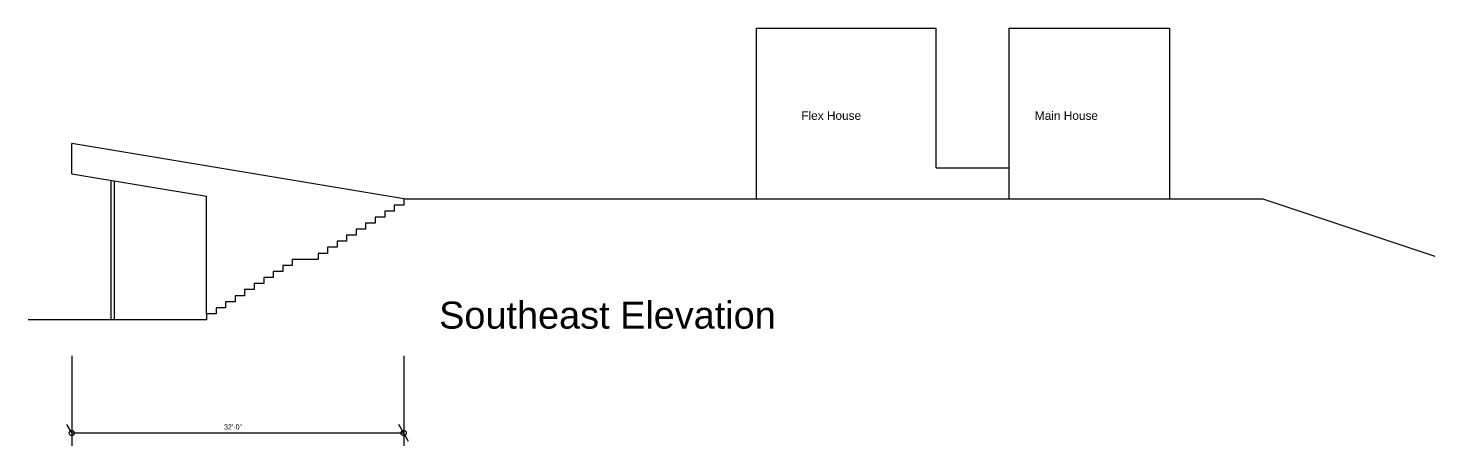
# Model space of a CAD drawing. Header units: inches. Extents: x -2 to 3443, y 0 to 2222.
# Drawn here: x 1815 to 3443, y 1738 to 2222 of the extents above; entities that cross this region are included whole.
import ezdxf

# ---------------------------------------------------------------- set-up
doc = ezdxf.new("R2010")
doc.units = ezdxf.units.IN
doc.header["$MEASUREMENT"] = 0
doc.layers.add('deck', color=253, linetype='Continuous')
doc.layers.add('dims', color=252, linetype='Continuous')
doc.styles.get("Standard").update_dxf_attribs({"font": 'arial.ttf'})

msp = doc.modelspace()

# ---------------------------------------------------------------- linework, layer by layer
for p, q in [((2657.8, 2024.2), (2657.8, 2222.2)), ((2657.8, 2222.2), (2865.8, 2222.2)), ((2865.8, 2060.2), (2865.8, 2222.2)), ((2949.8, 2222.2), (2949.8, 2024.2)), ((2949.8, 2222.2), (3135.8, 2222.2)), ((3135.8, 2222.2), (3135.8, 2024.2)), ((1865.8, 2053.4), (1865.8, 2088.5)), ((2249.8, 2024.2), (1865.8, 2088.5)), ((1865.8, 2053.4), (2021.8, 2027.4)), ((2865.8, 2060.2), (2949.8, 2060.2)), ((1911.2, 1884.2), (1911.2, 2045.8)), ((1915.2, 1884.2), (1915.2, 2045.2)), ((2021.8, 1891.2), (2021.8, 2027.4)), ((2249.8, 2024.2), (2249.8, 2017.2)), ((2249.8, 2024.2), (3243.6, 2024.2)), ((3243.6, 2024.2), (3442.8, 1957.8)), ((2227.8, 2003.2), (2216.8, 2003.2)), ((2216.8, 2003.2), (2216.8, 1996.2)), ((2238.8, 2010.2), (2227.8, 2010.2)), ((2227.8, 2010.2), (2227.8, 2003.2)), ((2249.8, 2017.2), (2238.8, 2017.2)), ((2238.8, 2017.2), (2238.8, 2010.2)), ((2205.8, 1989.2), (2194.8, 1989.2)), ((2194.8, 1989.2), (2194.8, 1982.2)), ((2216.8, 1996.2), (2205.8, 1996.2)), ((2205.8, 1996.2), (2205.8, 1989.2)), ((2183.8, 1975.2), (2172.8, 1975.2)), ((2172.8, 1975.2), (2172.8, 1968.2)), ((2194.8, 1982.2), (2183.8, 1982.2)), ((2183.8, 1982.2), (2183.8, 1975.2)), ((2150.8, 1954.2), (2120.8, 1954.2)), ((2120.8, 1954.2), (2120.8, 1947.2)), ((2161.8, 1961.2), (2150.8, 1961.2)), ((2150.8, 1961.2), (2150.8, 1954.2)), ((2172.8, 1968.2), (2161.8, 1968.2)), ((2161.8, 1968.2), (2161.8, 1961.2)), ((2109.8, 1940.2), (2098.8, 1940.2)), ((2098.8, 1940.2), (2098.8, 1933.2)), ((2120.8, 1947.2), (2109.8, 1947.2)), ((2109.8, 1947.2), (2109.8, 1940.2)), ((2087.8, 1926.2), (2076.8, 1926.2)), ((2076.8, 1926.2), (2076.8, 1919.2)), ((2098.8, 1933.2), (2087.8, 1933.2)), ((2087.8, 1933.2), (2087.8, 1926.2)), ((2054.8, 1905.2), (2043.8, 1905.2)), ((2043.8, 1905.2), (2043.8, 1898.2)), ((2065.8, 1912.2), (2054.8, 1912.2)), ((2054.8, 1912.2), (2054.8, 1905.2)), ((2076.8, 1919.2), (2065.8, 1919.2)), ((2065.8, 1919.2), (2065.8, 1912.2)), ((2032.8, 1891.2), (2021.8, 1891.2)), ((2021.8, 1891.2), (2021.8, 1884.2)), ((2043.8, 1898.2), (2032.8, 1898.2)), ((2032.8, 1898.2), (2032.8, 1891.2))]:
    msp.add_line(p, q)
msp.add_circle((2949.8, 2222.2), 2.273736754432321e-13)
at = {"layer": 'deck'}
msp.add_line((2021.8, 1884.2), (1815.3, 1884.2), dxfattribs=at)
at = {"layer": 'dims'}
for p, q in [((1865.8, 1842.5), (1865.8, 1738.1)), ((2249.8, 1842.5), (2249.8, 1738.1)), ((1865.8, 1753.1), (1860.1, 1763)), ((2255.5, 1743.3), (2244.1, 1763)), ((1865.8, 1753.1), (2249.8, 1753.1))]:
    msp.add_line(p, q, dxfattribs=at)
for centre in [(1865.8, 1753.1), (2249.8, 1753.1)]:
    msp.add_circle(centre, 3, dxfattribs=at)

# ---------------------------------------------------------------- texts
for s, p in [('Flex House', (2709.8, 2115.9)), ('Main House', (2980, 2115.9))]:
    msp.add_text(s, height=9.8, rotation=360).set_placement(p)
for s, height, p in [('Southeast Elevation', 31.348, (2290.8, 1874)), ('32\'-0"', 5.88, (2041.9, 1757.2))]:
    msp.add_text(s, height=height).set_placement(p)

doc.saveas('drawing.dxf')
